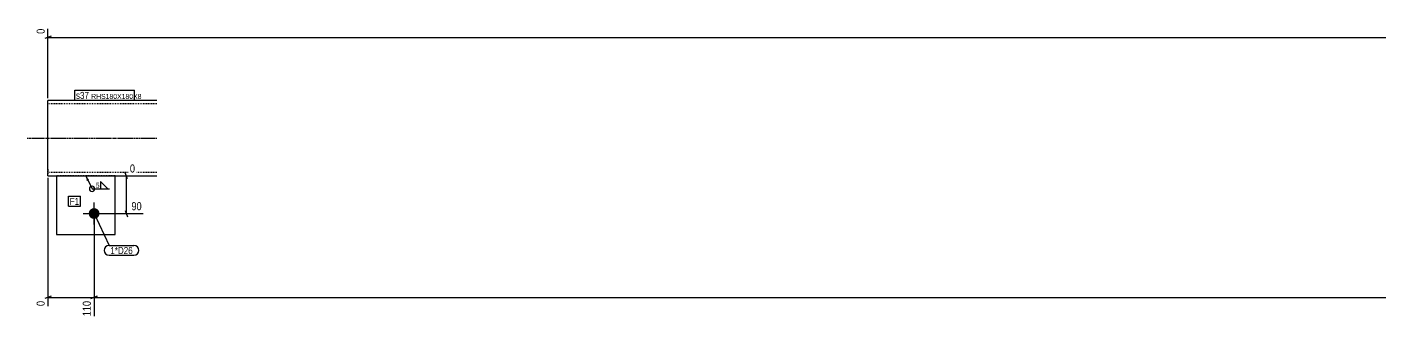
# Model space of a CAD drawing. Header units: millimetres. Extents: x 26 to 52624, y 8 to 1063.
# Drawn here: x 12163 to 15390, y 20 to 714 of the extents above; entities that cross this region are included whole.
import ezdxf

# ---------------------------------------------------------------- set-up
doc = ezdxf.new("R2010")
doc.units = ezdxf.units.MM
doc.linetypes.add('DXK_LINE_DOT2', pattern=[3.9198, 1.9599, -1.9599])
doc.linetypes.add('DXK_LINE_DOT3', pattern=[5.9187, 2.979, -0.9799, 0.9799, -0.9799])
for name, color, linetype in [('MÅLSÆTNING', 7, 'Continuous'), ('STÅL', 7, 'Continuous'), ('TEKST', 7, 'Continuous')]:
    doc.layers.add(name, color=color, linetype=linetype)
doc.styles.add('Arial Narrow', font='ARIALN.TTF', dxfattribs={"height": 0.2})

msp = doc.modelspace()

# ---------------------------------------------------------------- hatches: boundary and pattern name
at = {"layer": 'STÅL', "linetype": 'Continuous'}
msp.add_hatch(color=96, dxfattribs=at).paths.add_polyline_path([(12323, 282.3, -1), (12323, 256.3, -1)])

# ---------------------------------------------------------------- linework, layer by layer
at = {"layer": 'MÅLSÆTNING', "color": 7, "linetype": 'Continuous'}
for p, q in [((12213, 544.3), (12213, 710.3)), ((12220.5, 692.6), (12205.5, 686.6)), ((12213, 689.6), (16568, 689.6)), ((12378, 359.3), (12420.6, 359.3)), ((12402.9, 351.8), (12396.9, 366.8)), ((12399.9, 269.3), (12399.9, 359.3)), ((12213, 354.3), (12213, 48.6)), ((12323, 264.3), (12323, 24.2)), ((12323, 264.3), (12323, 24.2)), ((12328, 269.3), (12440.1, 269.3)), ((12396.9, 276.8), (12402.9, 261.8)), ((12220.5, 72.3), (12205.5, 66.3)), ((12213, 69.3), (12323, 69.3)), ((12330.5, 72.3), (12315.5, 66.3)), ((12315.5, 66.3), (12330.5, 72.3)), ((12323, 69.3), (15620.5, 69.3))]:
    msp.add_line(p, q, dxfattribs=at)
at = {"layer": 'STÅL', "color": 2, "linetype": 'Continuous'}
for p, q in [((12473, 539.3), (12213, 539.3)), ((12213, 375.3), (12213, 539.3)), ((12213, 375.3), (12213, 364)), ((12213, 359.3), (12213, 364)), ((12213, 359.3), (12473, 359.3)), ((12233, 359.3), (12233, 219.3)), ((12373, 219.3), (12373, 359.3)), ((12233, 219.3), (12373, 219.3))]:
    msp.add_line(p, q, dxfattribs=at)
at = {"layer": 'STÅL', "color": 7, "linetype": 'DXK_LINE_DOT2'}
for p, q in [((12473, 531.3), (12213, 531.3)), ((12213, 369.2), (12213, 375.3)), ((12213, 367.9), (12213, 369.2)), ((12213, 367.3), (12213, 367.9)), ((12473, 367.3), (12213, 367.3)), ((12213, 364), (12213, 367.3)), ((12373, 359.3), (12233, 359.3)), ((12233, 359.3), (12233, 359.3)), ((12233, 359.3), (12233, 359.3)), ((12373, 359.3), (12373, 359.3)), ((12373, 359.3), (12373, 359.3)), ((12233, 219.3), (12373, 219.3))]:
    msp.add_line(p, q, dxfattribs=at)
at = {"layer": 'STÅL', "color": 7, "linetype": 'DXK_LINE_DOT3'}
msp.add_line((12163, 449.3), (12473, 449.3), dxfattribs=at)
at = {"layer": 'STÅL', "color": 96, "linetype": 'Continuous'}
for p, q in [((12323, 243.3), (12323, 295.3)), ((12297, 269.3), (12349, 269.3))]:
    msp.add_line(p, q, dxfattribs=at)

# ---------------------------------------------------------------- wipeouts: each hides what was drawn before it
at = {"color": 0}
for points in [[(12287.2, 290), (12287.2, 307.5), (12264.9, 307.5), (12264.9, 290)], [(12415.1, 172.7), (12415.1, 190.2), (12361.8, 190.2), (12361.8, 172.7)]]:
    msp.add_wipeout(points, dxfattribs=at).dxf.layer = 'TEKST'

# ---------------------------------------------------------------- next in the draw order: wipeouts: each hides what was drawn before it
at = {"color": 0, "linetype": 'Continuous'}
for points in [[(12209, 714.3), (12181, 714.3), (12181, 694.1), (12209, 694.1)], [(12424.6, 363.3), (12424.6, 391.3), (12404.4, 391.3), (12404.4, 363.3)], [(12440.4, 273.3), (12440.4, 301.3), (12408.1, 301.3), (12408.1, 273.3)], [(12209, 64.7), (12181, 64.7), (12181, 44.6), (12209, 44.6)], [(12319, 64.7), (12291, 64.7), (12291, 20.2), (12319, 20.2)]]:
    msp.add_wipeout(points, dxfattribs=at).dxf.layer = 'MÅLSÆTNING'
at = {"color": 0}
for points in [[(12310.8, 542.8), (12310.8, 560.3), (12279.8, 560.3), (12279.8, 542.8)], [(12335.4, 329.8), (12335.4, 344.3), (12325.8, 344.3), (12325.8, 329.8)], [(12287.2, 290), (12287.2, 307.5), (12264.9, 307.5), (12264.9, 290)], [(12415.1, 172.7), (12415.1, 190.2), (12361.8, 190.2), (12361.8, 172.7)]]:
    msp.add_wipeout(points, dxfattribs=at).dxf.layer = 'TEKST'

# ---------------------------------------------------------------- next in the draw order: hatches: boundary and pattern name
at = {"layer": 'TEKST', "linetype": 'Continuous'}
msp.add_hatch(color=3, dxfattribs=at).paths.add_polyline_path([(12305.7, 346.7), (12303, 359.3), (12311.3, 349.4)])

# ---------------------------------------------------------------- next in the draw order: linework, layer by layer
at = {"layer": 'TEKST', "color": 3, "linetype": 'Continuous'}
for p, q in [((12303, 359.3), (12318, 328.3)), ((12318, 328.3), (12359.4, 328.3)), ((12355.8, 328.3), (12338, 346.1)), ((12338, 346.1), (12338, 328.3)), ((12338, 328.3), (12355.8, 328.3))]:
    msp.add_line(p, q, dxfattribs=at)
at = {"layer": 'TEKST', "color": 7, "linetype": 'Continuous'}
for p, q in [((12261.9, 310.5), (12290.2, 310.5)), ((12261.9, 287), (12261.9, 310.5)), ((12290.2, 287), (12290.2, 310.5)), ((12261.9, 287), (12290.2, 287)), ((12323, 269.3), (12358.8, 193.2)), ((12358.8, 193.2), (12418.1, 193.2)), ((12358.8, 169.7), (12418.1, 169.7))]:
    msp.add_line(p, q, dxfattribs=at)
at = {"layer": 'TEKST', "color": 3, "linetype": 'Continuous'}
for start, end in [(90, 270), (270, 90)]:
    msp.add_arc((12318, 328.3), 6.25, start, end, dxfattribs=at)
at = {"layer": 'TEKST', "color": 7, "linetype": 'Continuous'}
for centre, start, end in [((12358.8, 181.5), 90, 270), ((12418.1, 181.5), 270, 90)]:
    msp.add_arc(centre, 11.7, start, end, dxfattribs=at)

# ---------------------------------------------------------------- next in the draw order: texts
at = {"layer": 'MÅLSÆTNING', "color": 3, "linetype": 'Continuous', "style": 'Arial Narrow'}
for s, height, p in [('0', 19.1, (12205, 698.1)), ('0', 19.1, (12205, 48.6)), ('110', 19.09, (12315, 24.2))]:
    msp.add_text(s, height=height, rotation=90.0002, dxfattribs=at).set_placement(p)
for s, height, p in [('0', 19.1, (12408.4, 367.3)), ('90', 19.09, (12412.1, 277.3))]:
    msp.add_text(s, height=height, dxfattribs=at).set_placement(p)
at = {"layer": 'TEKST', "color": 3, "style": 'Arial Narrow'}
for s, height, p in [('5', 11.9, (12326.8, 330.8)), ('F1', 16.7, (12264.9, 290)), ('1*D26', 16.7, (12361.8, 172.7))]:
    msp.add_text(s, height=height, dxfattribs=at).set_placement(p)

# ---------------------------------------------------------------- next in the draw order: wipeouts: each hides what was drawn before it
at = {"color": 0}
msp.add_wipeout([(12310.8, 542.8), (12310.8, 560.3), (12279.8, 560.3), (12279.8, 542.8)], dxfattribs=at).dxf.layer = 'TEKST'

# ---------------------------------------------------------------- next in the draw order: linework, layer by layer
at = {"layer": 'TEKST', "color": 7, "linetype": 'Continuous'}
msp.add_line((12276.8, 539.8), (12276.8, 563.3), dxfattribs=at)

# ---------------------------------------------------------------- next in the draw order: wipeouts: each hides what was drawn before it
at = {"color": 0}
msp.add_wipeout([(12416.5, 542.8), (12416.5, 555.3), (12316, 555.3), (12316, 542.8)], dxfattribs=at).dxf.layer = 'TEKST'

# ---------------------------------------------------------------- next in the draw order: wipeouts: each hides what was drawn before it
msp.add_wipeout([(12416.5, 542.8), (12416.5, 555.3), (12316, 555.3), (12316, 542.8)], dxfattribs=at).dxf.layer = 'TEKST'

# ---------------------------------------------------------------- next in the draw order: linework, layer by layer
at = {"layer": 'TEKST', "color": 7, "linetype": 'Continuous'}
for p, q in [((12276.8, 563.3), (12419.5, 563.3)), ((12419.5, 539.8), (12419.5, 563.3)), ((12276.8, 539.8), (12419.5, 539.8))]:
    msp.add_line(p, q, dxfattribs=at)

# ---------------------------------------------------------------- next in the draw order: texts
at = {"layer": 'TEKST', "color": 3, "style": 'Arial Narrow'}
for s, height, p in [('s37', 16.7, (12279.8, 542.8)), ('RHS180X180X8', 11.93, (12316, 542.8))]:
    msp.add_text(s, height=height, dxfattribs=at).set_placement(p)

doc.saveas('drawing.dxf')
